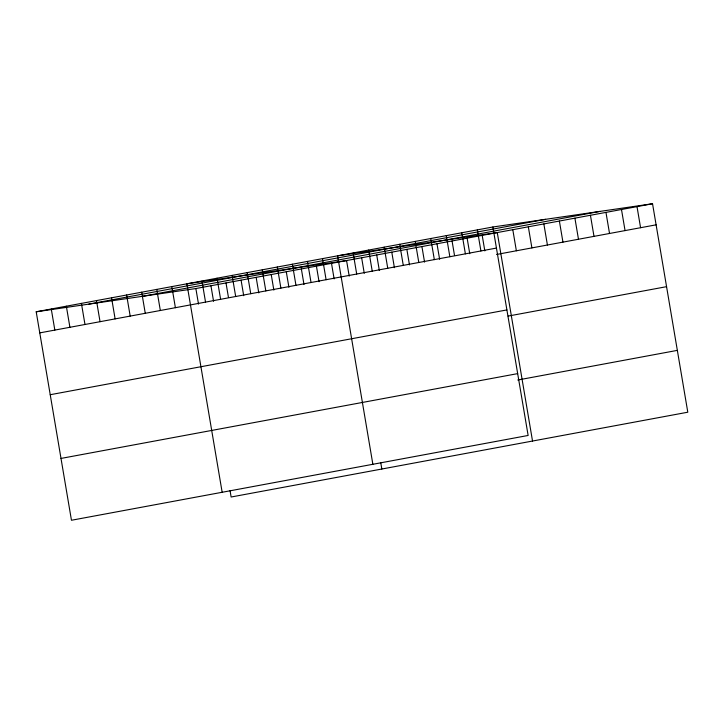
<?xml version="1.0" encoding="UTF-8"?>
<svg xmlns="http://www.w3.org/2000/svg" width="724" height="724" viewBox="0 0 724 724"><rect width="100%" height="100%" fill="white"/><g stroke="black" fill="none" stroke-linecap="round" stroke-linejoin="round"><path stroke-width="1.09" d="M492.872 226.992L528.131 435.459L71.459 520.257L36.2 311.791L492.872 226.992L652.541 203.743L687.8 412.209L231.128 497.008L230.033 490.501M88.889 304.116L545.561 219.318M143.18 296.216L599.852 211.417M36.2 311.791L195.869 288.541L652.541 203.743M39.766 332.886L496.438 248.079M496.537 254.468L656.107 224.829M50.227 394.716L506.9 309.917M508.067 316.098L666.569 286.668M60.997 458.428L517.669 373.62M517.769 380.01L677.338 350.371M637.011 206.621L640.577 227.716M621.491 209.507L625.056 230.603M605.961 212.394L609.527 233.481M590.431 215.272L593.997 236.368M574.91 218.159L578.476 239.246M559.38 221.037L562.946 242.133M543.851 223.924L547.416 245.011M528.33 226.811L531.896 247.898M512.8 229.689L516.366 250.785M532.529 441.043L497.27 232.576L337.601 255.825L372.86 464.292M482.202 235.372L484.827 250.911M477.342 229.87L480.908 250.966M467.134 238.169L469.758 253.708M461.812 232.757L465.387 253.853M452.066 240.965L454.5 255.4M446.292 235.644L449.857 256.73M436.988 243.771L439.622 259.31M430.762 238.522L434.328 259.617M421.92 246.567L424.554 262.106M415.232 241.409L418.807 262.495M406.852 249.364L409.476 264.903M399.711 244.287L403.277 265.382M391.784 252.16L394.408 267.699M384.182 247.174L387.747 268.269M376.715 254.957L379.34 270.505M368.652 250.061L372.227 271.147M361.638 257.762L364.272 273.301M353.131 252.938L356.697 274.034M349.203 276.097L346.57 260.559L186.901 283.808L222.159 492.275M380.733 462.518L381.829 469.025M331.502 263.355L334.126 278.894M322.533 258.622L326.099 279.708M316.433 266.151L319.058 281.699M307.465 261.418L311.03 282.514M301.365 268.957L303.989 284.496M292.387 264.215L295.962 285.31M286.288 271.753L288.921 287.292M277.319 267.02L280.885 288.107M271.219 274.55L273.853 290.089M262.251 269.817L265.817 290.903M256.151 277.346L258.776 292.885M247.183 272.613L250.748 293.709M241.083 280.143L243.707 295.691M232.114 275.41L235.68 296.505M226.015 282.948L228.449 297.374M217.037 278.206L220.612 299.302M210.937 285.745L213.571 301.284M201.969 281.012L205.535 302.098M195.869 288.541L198.503 304.08M171.832 286.604L175.398 307.7M156.764 289.401L160.33 310.496M141.687 292.206L145.262 313.293M126.619 295.003L130.184 316.089M111.55 297.799L115.116 318.895M96.482 300.596L100.048 321.691M81.414 303.392L84.98 324.488M66.337 306.198L69.911 327.284M51.268 308.994L54.834 330.081"/></g></svg>
